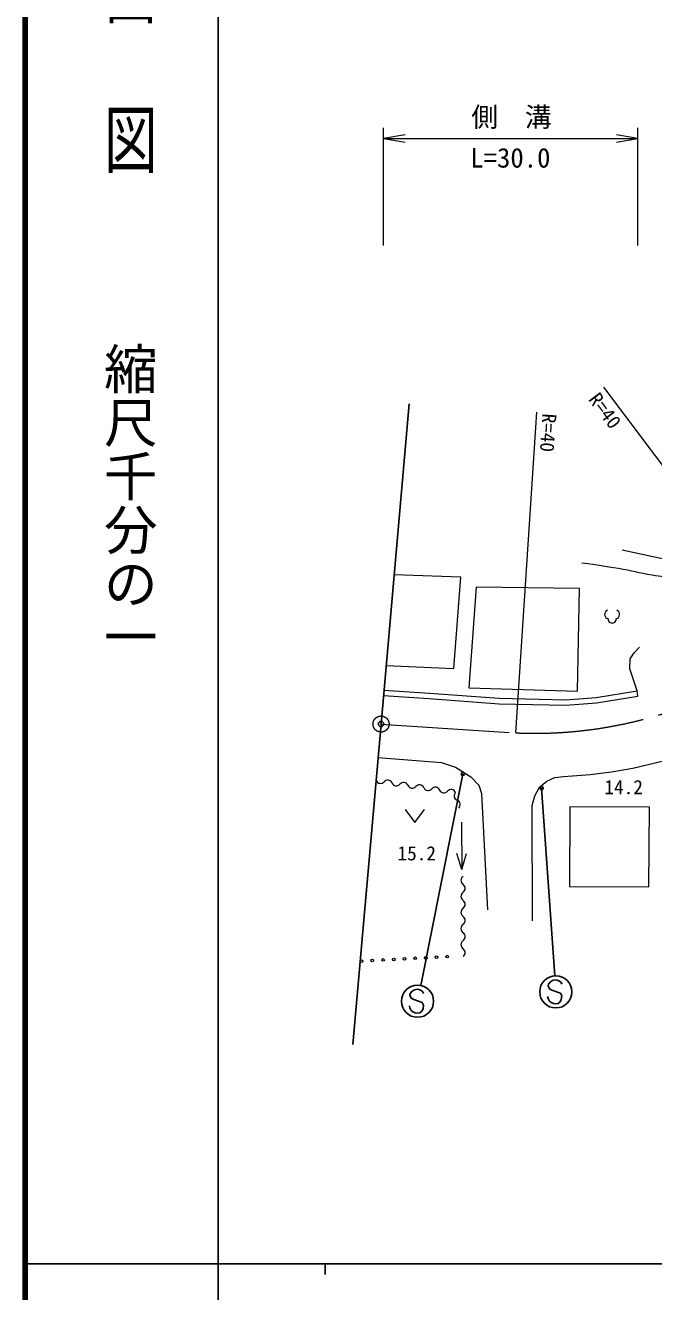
# Model space of a CAD drawing. Units: millimetres, scale not verified. Extents: x 40000 to 680000, y 20000 to 380000.
# Drawn here: x 40000 to 98654, y 202409 to 320556 of the extents above; entities that cross this region are included whole.
import ezdxf
from ezdxf.enums import TextEntityAlignment as Align

# ---------------------------------------------------------------- set-up
doc = ezdxf.new("R2010")
doc.units = ezdxf.units.MM
doc.header["$LTSCALE"] = 1000
doc.header["$PDMODE"] = 32
doc.header["$PDSIZE"] = 500
doc.linetypes.add('CHAIN', pattern=[18.5, 12, -1.5, 3.5, -1.5])
for name, color, linetype, lineweight in [('M-BMK', 2, 'CHAIN', 13), ('M-BMK-OTRS', 5, 'Continuous', 25), ('M-STR-HTXT', 7, 'Continuous', 13), ('M-STR-STRC', 7, 'Continuous', 25), ('M-TTL', 2, 'Continuous', 140), ('M-TTL-BAND', 7, 'Continuous', 25), ('M-WORK', 1, 'Continuous', 13)]:
    doc.layers.add(name, color=color, linetype=linetype, lineweight=lineweight)
doc.layers.add('M-OTRS', color=6, linetype='Continuous')
doc.styles.add('@ＭＳ ゴシック', font='')
doc.styles.add('ＭＳ ゴシック', font='')
doc.styles.get('@ＭＳ ゴシック').set_extended_font_data('@MS Gothic')
doc.styles.get('ＭＳ ゴシック').set_extended_font_data('MS Gothic')

# ---------------------------------------------------------------- blocks, each defined once
blk = doc.blocks.new('open_arrow')
at = {"color": 0, "linetype": 'Continuous', "lineweight": -2}
blk.add_lwpolyline([(7.5, 1.25), (0, 0), (7.5, -1.25)], dxfattribs=at)

msp = doc.modelspace()

# ---------------------------------------------------------------- linework, layer by layer
at = {"layer": 'M-BMK'}
msp.add_line((73204, 255369), (85781, 254543), dxfattribs=at)
msp.add_circle((73204, 255369), 750, dxfattribs=at)
msp.add_arc((87558, 294504), 40000, 267.45277, 307.66131, dxfattribs=at)
at = {"layer": 'M-BMK-OTRS'}
for p, q in [((75823, 285254), (73204, 255369)), ((73204, 255369), (70586, 225483))]:
    msp.add_line(p, q, dxfattribs=at)
at = {"layer": 'M-OTRS'}
msp.add_point((73204, 255369), dxfattribs=at)
at = {"layer": 'M-STR-HTXT'}
for p, q in [((73439, 300000), (73439, 311000)), ((97178, 300000), (97178, 311000)), ((73439, 310000), (97178, 310000)), ((111998, 262838), (94012, 286804)), ((85781, 254543), (87746, 284475))]:
    msp.add_line(p, q, dxfattribs=at)
at = {"layer": 'M-STR-STRC'}
for p, q in [((80841, 250705), (76915, 230976)), ((88196, 249378), (89426, 231875)), ((76117, 230445), (75925, 230237)), ((76314, 230584), (76117, 230445)), ((76563, 230634), (76314, 230584)), ((76737, 230610), (76563, 230634)), ((76953, 230501), (76737, 230610)), ((77118, 230389), (76953, 230501)), ((77169, 230222), (77118, 230389)), ((88827, 231107), (88804, 230937)), ((88804, 230937), (88932, 230663)), ((89020, 231315), (88827, 231107)), ((88932, 230663), (89158, 230553)), ((89217, 231455), (89020, 231315)), ((89158, 230553), (89957, 230271)), ((89466, 231505), (89217, 231455)), ((89640, 231480), (89466, 231505)), ((89856, 231372), (89640, 231480)), ((90021, 231260), (89856, 231372)), ((90072, 231093), (90021, 231260)), ((75925, 230237), (75901, 230066)), ((75901, 230066), (76029, 229793)), ((76029, 229793), (76256, 229682)), ((76256, 229682), (77054, 229400)), ((77054, 229400), (77174, 229141)), ((88807, 229775), (88749, 229940)), ((88933, 229508), (88807, 229775)), ((89088, 229398), (88933, 229508)), ((89307, 229285), (89088, 229398)), ((89488, 229260), (89307, 229285)), ((89739, 229303), (89488, 229260)), ((89926, 229447), (89739, 229303)), ((90033, 229671), (89926, 229447)), ((89957, 230271), (90077, 230012)), ((90077, 230012), (90033, 229671)), ((75904, 228904), (75846, 229069)), ((76030, 228638), (75904, 228904)), ((76185, 228527), (76030, 228638)), ((76404, 228415), (76185, 228527)), ((76585, 228389), (76404, 228415)), ((76836, 228432), (76585, 228389)), ((77023, 228576), (76836, 228432)), ((77130, 228800), (77023, 228576)), ((77174, 229141), (77130, 228800))]:
    msp.add_line(p, q, dxfattribs=at)
for centre, radius in [((80841, 250705), 150), ((88196, 249378), 150), ((89514, 230378), 1500), ((76611, 229507), 1500)]:
    msp.add_circle(centre, radius, dxfattribs=at)
at = {"layer": 'M-TTL'}
msp.add_line((40000, 380000), (40000, 20000), dxfattribs=at)
at = {"layer": 'M-TTL-BAND'}
for p, q in [((58000, 370000), (58000, 20000)), ((40000, 205000), (579000, 205000)), ((68000, 205000), (68000, 204000))]:
    msp.add_line(p, q, dxfattribs=at)
at = {"layer": 'M-WORK'}
for p, q in [((75457, 247386), (76357, 246186)), ((76357, 246186), (77257, 247386)), ((90828, 247633), (90793, 240209)), ((98251, 247598), (90828, 247633)), ((98216, 240174), (98251, 247598)), ((80728, 246222), (80751, 241789)), ((80751, 241789), (80293, 243287)), ((80751, 241789), (81193, 243291)), ((90793, 240209), (98216, 240174))]:
    msp.add_line(p, q, dxfattribs=at)
for points in [[(95715, 271623), (102493, 270145), (103994, 276877)], [(73683, 260835), (79992, 260539), (80649, 269077), (74425, 269301)], [(97178, 257971), (97100, 258465), (96443, 260524), (96459, 261446), (96818, 262025), (97319, 262525)], [(73439, 258041), (77680, 257737), (84216, 257268), (90454, 257127), (93331, 257361), (97178, 257971)], [(73474, 258540), (77715, 258235), (84239, 257767), (90440, 257627), (93272, 257858), (97100, 258465)], [(72932, 252258), (78851, 251765), (80165, 251343), (81595, 250428), (82323, 249677), (82588, 248888), (83143, 238036)], [(87358, 236998), (87311, 247764), (87553, 248663), (87991, 249476), (88695, 250023), (89414, 250367), (90227, 250477), (92729, 250664), (94715, 250899), (96716, 251259), (99562, 251931), (101313, 252338), (101517, 252181), (101657, 251853), (102400, 239844)]]:
    msp.add_lwpolyline(points, dxfattribs=at)
msp.add_lwpolyline([(82079, 268139), (81399, 258757), (91531, 258429), (91719, 267998)], close=True, dxfattribs=at)
for centre in [(71391, 233254), (72390, 233306), (73389, 233357), (74387, 233409), (75386, 233461), (76385, 233512), (77383, 233564), (78382, 233616), (79381, 233668)]:
    msp.add_circle(centre, 125, dxfattribs=at)
for centre, radius, start, end in [((94495, 265597), 419, 113.44836, 257.2818), ((95057, 265597), 419, 282.7182, 66.55164), ((94776, 265165), 374, 176.52859, 3.47141), ((73150, 250283), 452, 205.45577, 317.74572), ((73818, 249676), 452, 25.45577, 137.74572), ((74634, 250064), 452, 205.45577, 317.74572), ((75302, 249457), 452, 25.45577, 137.74572), ((76117, 249845), 452, 205.45577, 317.74572), ((76786, 249238), 452, 25.45577, 137.74572), ((77601, 249626), 452, 205.45577, 317.74572), ((78270, 249018), 452, 25.45577, 137.74572), ((79085, 249407), 452, 205.45577, 317.74572), ((79754, 248799), 452, 25.45577, 137.74572), ((80483, 248676), 452, 135.40144, 247.69139), ((80140, 247841), 452, 315.40144, 67.69139), ((81110, 240792), 452, 123.85503, 236.14497), ((80607, 240042), 452, 303.85503, 56.14497), ((81110, 239292), 452, 123.85503, 236.14497), ((80607, 238542), 452, 303.85503, 56.14497), ((81110, 237792), 452, 123.85503, 236.14497), ((81110, 236292), 452, 123.85503, 236.14497), ((80607, 237042), 452, 303.85503, 56.14497), ((81110, 234792), 452, 123.85503, 236.14497), ((80607, 235542), 452, 303.85503, 56.14497), ((80607, 234042), 452, 303.85503, 56.14497)]:
    msp.add_arc(centre, radius, start, end, dxfattribs=at)
msp.add_open_spline([(91936, 270414), (93587, 270188), (94027, 270129), (95360, 269898), (96598, 269684), (97278, 269489), (98519, 269289), (99375, 269150), (99858, 269085), (100723, 269023), (101296, 268982), (101627, 268930), (102193, 269023), (102619, 269092), (102856, 269191), (103225, 269414), (103606, 269644), (103731, 269889), (104038, 270211), (104796, 271006), (104996, 271369), (105743, 272447)], degree=3, knots=[0, 0, 0, 0, 1, 1, 1, 2, 2, 2, 3, 3, 3, 4, 4, 4, 5, 5, 5, 6, 6, 6, 7, 7, 7, 7], dxfattribs=at)

# ---------------------------------------------------------------- block references
at = {"layer": 'M-STR-HTXT', "xscale": 267, "yscale": 267}
msp.add_blockref('open_arrow', (73439, 310000), dxfattribs=at)
at = {"layer": 'M-STR-HTXT', "xscale": 267, "yscale": 267, "rotation": 180}
msp.add_blockref('open_arrow', (97178, 310000), dxfattribs=at)

# ---------------------------------------------------------------- texts
at = {"layer": 'M-STR-HTXT', "style": 'ＭＳ ゴシック'}
msp.add_text('側\u3000溝', height=1833, dxfattribs=at).set_placement((85381, 312009), align=Align.MIDDLE_CENTER)
msp.add_text('L=30.0', height=1833, dxfattribs=at).set_placement((85276, 306732), align=Align.BOTTOM_CENTER)
for rotation, p in [(306.888, (94114, 284604)), (266.244, (88813, 282540))]:
    msp.add_text('R=40', height=1320, rotation=rotation, dxfattribs=at).set_placement(p, align=Align.MIDDLE_CENTER)
at = {"layer": 'M-TTL-BAND', "style": '@ＭＳ ゴシック', "width": 1.4}
msp.add_text('平  面  図', height=3666, rotation=270, dxfattribs=at).set_placement((49777, 306475), align=Align.MIDDLE_RIGHT)
at = {"layer": 'M-TTL-BAND', "style": '@ＭＳ ゴシック'}
msp.add_text('縮尺千分の一', height=3666, rotation=270, dxfattribs=at).set_placement((49777, 261030), align=Align.MIDDLE_RIGHT)
at = {"layer": 'M-WORK', "style": 'ＭＳ ゴシック'}
for s, p in [('14.2', (95853, 249483)), ('15.2', (76538, 243309))]:
    msp.add_text(s, height=1320, dxfattribs=at).set_placement(p, align=Align.MIDDLE_CENTER)

doc.saveas('drawing.dxf')
